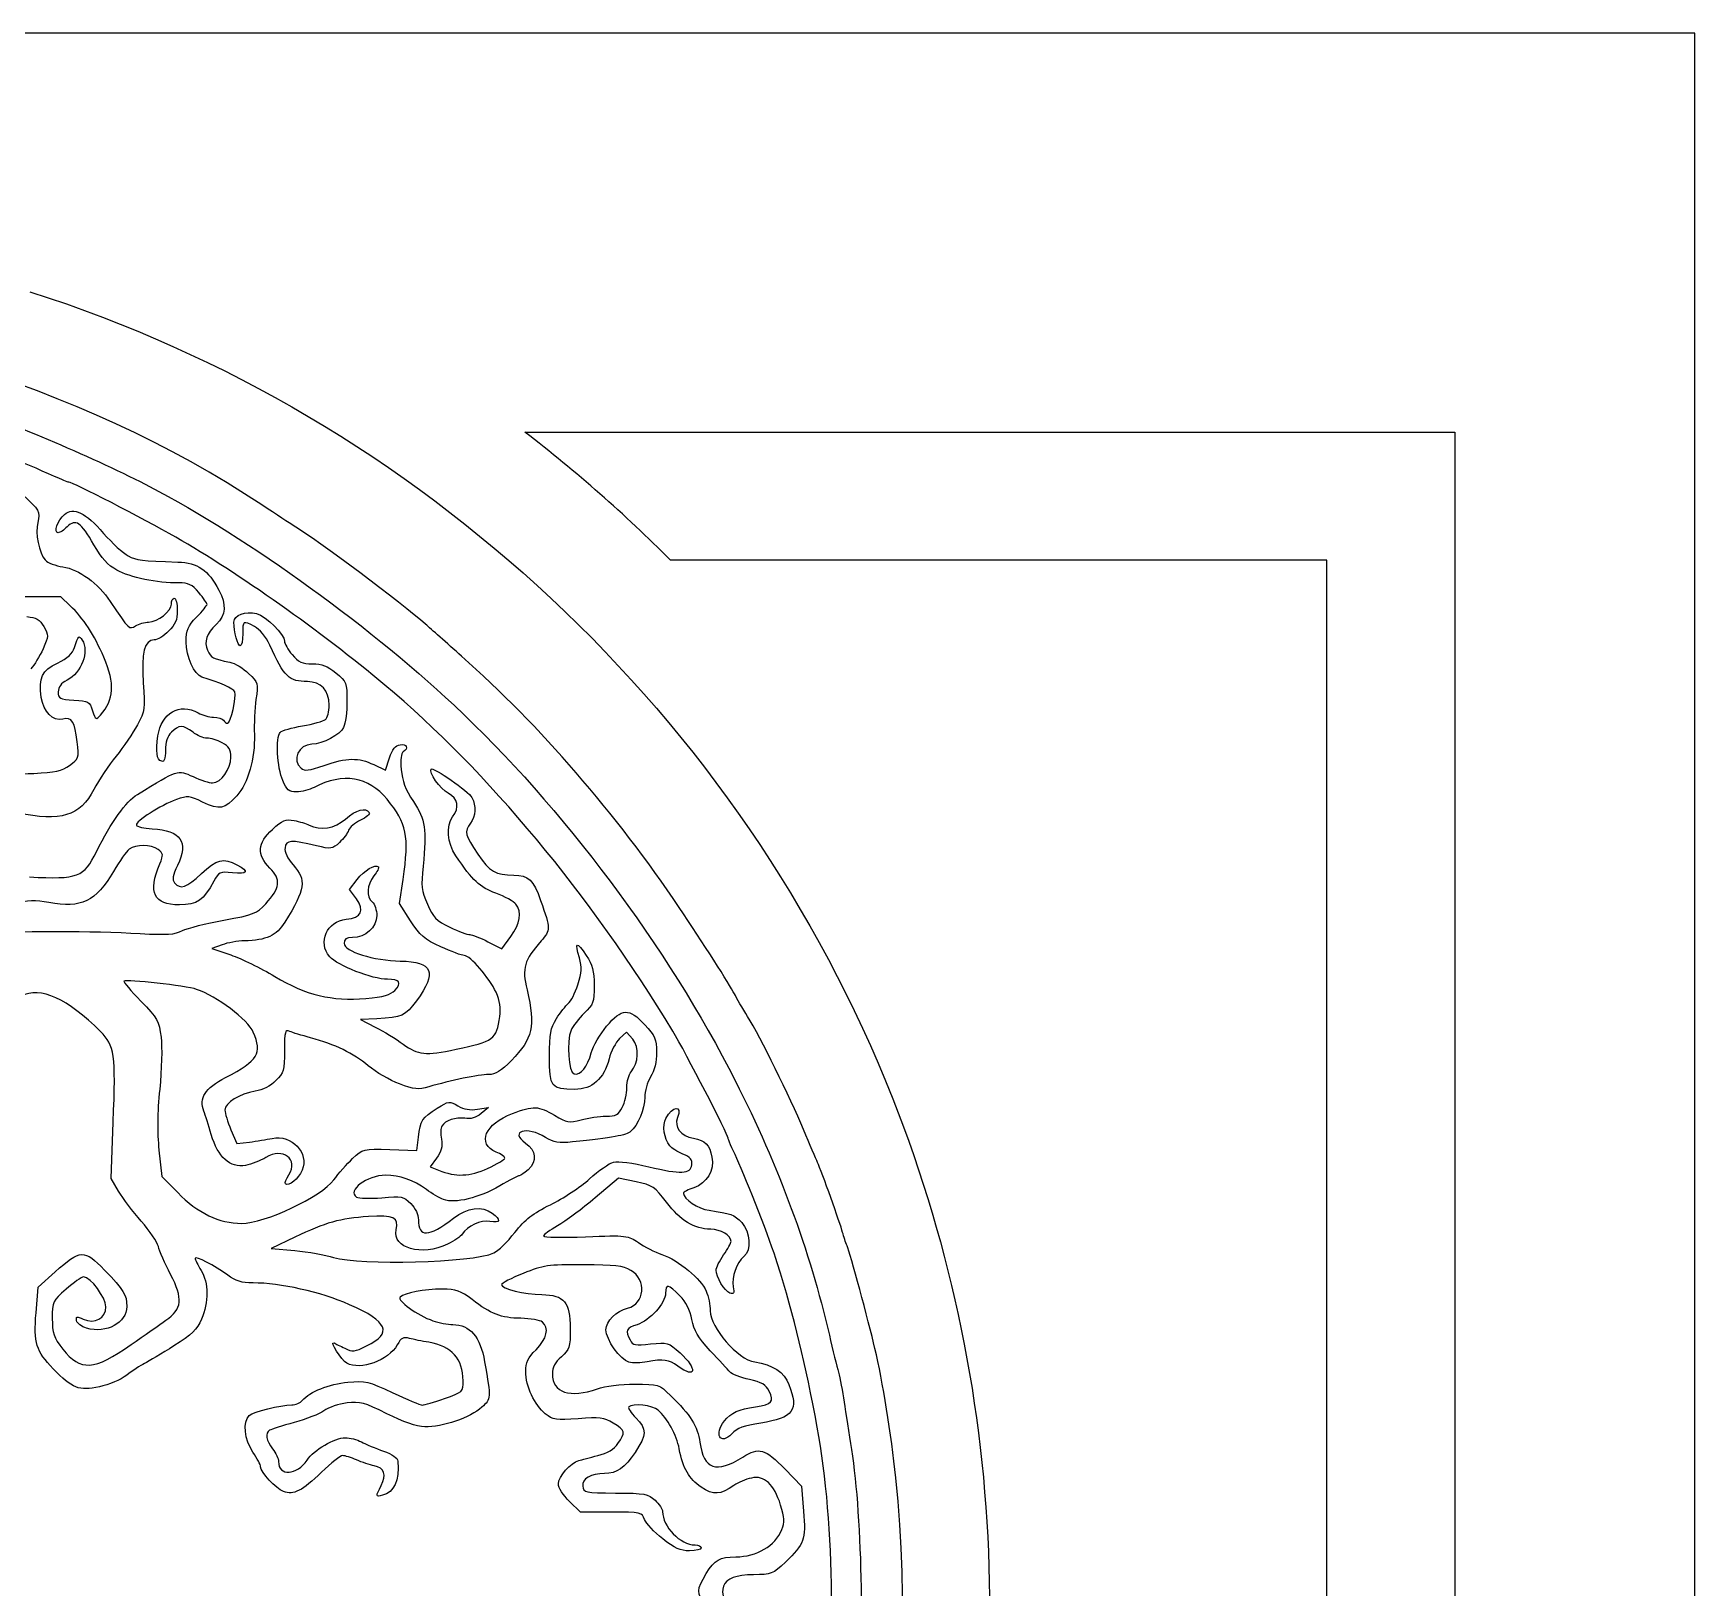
# Model space of a CAD drawing. Extents: x 0 to 813, y 0 to 123.
# Drawn here: x 748.3 to 813.3, y 62.4 to 123.2 of the extents above; entities that cross this region are included whole.
import ezdxf

# ---------------------------------------------------------------- set-up
doc = ezdxf.new("R2010")
doc.units = 0
doc.layers.add('Calque_1', color=7, linetype='CONTINUOUS')

msp = doc.modelspace()

# ---------------------------------------------------------------- linework, layer by layer
at = {"layer": 'Calque_1', "color": 7}
for p, q in [((813.270793, 123.166639), (650.270921, 123.166639)), ((813.270793, 0.16625), (813.270793, 123.166639)), ((767.563464, 107.579373), (803.893536, 107.579373)), ((767.563464, 107.579373), (767.563464, 107.579373)), ((803.893536, 107.579373), (803.893536, 15.753522)), ((798.893461, 20.753596), (798.893461, 102.579298)), ((749.426792, 101.146069), (747.602818, 101.146069)), ((749.795544, 100.797152), (749.426792, 101.146069)), ((762.11079, 94.367777), (762.270641, 94.848989)), ((761.656582, 94.58716), (762.11079, 94.367777)), ((760.708512, 89.702291), (761.007809, 90.094758)), ((760.975297, 89.341798), (760.708512, 89.702291)), ((762.663663, 89.15769), (762.799807, 90.098063)), ((763.095266, 88.483004), (762.663663, 89.15769)), ((766.115918, 87.668307), (766.659986, 87.3927)), ((766.659986, 87.3927), (767.007797, 87.865643)), ((755.726613, 87.547592), (755.322019, 87.40152)), ((755.322019, 87.40152), (756.064518, 87.150715)), ((761.772349, 84.659223), (761.132946, 84.628907)), ((761.132946, 84.628907), (761.714465, 84.332353)), ((771.536504, 84.139426), (771.260322, 83.880354)), ((771.77295, 83.861065), (771.536504, 84.139426)), ((765.710139, 81.120422), (766.134573, 81.186566)), ((766.134573, 81.186566), (765.847948, 80.949544)), ((751.39072, 78.417816), (751.475076, 80.614408)), ((756.073803, 80.323364), (756.307511, 79.778212)), ((763.343226, 79.510871), (763.403876, 80.034526)), ((753.262615, 79.52796), (753.371186, 78.498289)), ((756.307511, 79.778212), (756.800864, 79.840499)), ((762.287659, 79.545599), (763.343226, 79.510871)), ((764.111068, 79.211564), (763.85752, 78.868706)), ((763.85752, 78.868706), (764.181624, 78.740272)), ((751.685078, 77.917863), (751.39072, 78.417816)), ((753.371186, 78.498289), (753.99518, 77.862739)), ((771.223943, 78.4316), (770.307822, 77.657696)), ((771.91186, 78.28553), (771.223943, 78.4316)), ((758.574122, 76.122559), (757.643099, 75.676075)), ((757.643099, 75.676075), (758.574122, 75.597804)), ((748.538187, 74.167945), (749.206828, 74.768771)), ((748.459927, 73.171901), (748.538187, 74.167945)), ((777.733258, 67.052854), (778.373761, 66.396358)), ((778.373761, 66.396358), (778.449284, 65.416299)), ((769.733471, 65.378266), (769.300768, 65.798845)), ((770.931815, 65.378266), (769.733471, 65.378266))]:
    msp.add_line(p, q, dxfattribs=at)
for points in [[(748.221336, 113.062863), (763.481064, 108.210498), (776.035239, 96.469128), (781.933091, 81.53445)], [(757.283322, 104.738411), (750.158792, 109.453337), (740.887002, 112.23808), (732.315461, 112.317622)], [(749.179819, 105.849712), (746.717995, 106.974283), (743.094685, 108.10031), (739.788762, 108.768398)], [(745.371541, 108.622825), (746.928476, 108.176044), (750.271455, 106.784559), (752.525225, 105.645157)], [(773.253121, 102.579298), (771.466989, 104.367593), (769.566424, 106.03781), (767.563464, 107.579373)], [(749.735995, 105.624264), (749.701366, 105.624264), (749.451035, 105.725836), (749.179819, 105.849712)], [(753.921378, 103.471219), (752.638086, 104.207461), (749.883823, 105.624264), (749.735995, 105.624264)], [(752.525225, 105.645157), (756.349167, 103.711969), (761.276033, 100.202866), (764.794159, 96.907295)], [(747.912049, 105.149538), (748.589608, 104.554219), (748.640352, 104.462601), (748.527209, 104.0438)], [(749.572842, 104.366262), (749.919129, 104.66645), (750.394645, 104.435674), (751.100821, 103.623774)], [(758.50811, 103.937496), (758.403152, 104.00147), (757.852057, 104.362034), (757.283322, 104.738411)], [(748.527209, 104.0438), (748.417678, 103.638289), (748.573691, 102.853748), (748.817136, 102.584734)], [(749.318757, 103.646925), (749.13489, 103.646925), (749.307468, 104.136471), (749.572842, 104.366262)], [(749.67924, 103.883396), (749.549248, 103.753408), (749.387027, 103.646925), (749.318757, 103.646925)], [(750.718834, 103.178944), (750.214305, 104.064662), (750.003316, 104.207469), (749.67924, 103.883396)], [(763.682909, 100.071271), (762.769751, 100.884904), (759.463461, 103.355144), (758.50811, 103.937496)], [(751.100821, 103.623774), (751.434041, 103.240675), (751.864628, 102.845262), (752.057724, 102.745138)], [(762.09095, 97.695033), (759.597206, 99.783599), (756.361302, 102.071355), (753.921378, 103.471219)], [(748.817136, 102.584734), (748.91326, 102.478517), (749.224156, 102.356712), (749.508354, 102.314088)], [(751.62282, 102.182347), (751.264764, 102.382135), (751.017171, 102.655188), (750.718834, 103.178944)], [(752.057724, 102.745138), (752.396334, 102.569542), (752.558443, 102.549298), (753.999667, 102.504258)], [(798.893461, 102.579298), (798.893461, 102.579298), (773.253121, 102.579298), (773.253121, 102.579298)], [(749.508354, 102.314088), (750.142649, 102.218977), (750.884498, 101.678194), (751.362103, 100.962506)], [(754.035481, 101.687908), (753.205635, 101.67978), (752.126699, 101.901178), (751.62282, 102.182347)], [(753.999667, 102.504258), (754.777866, 102.479959), (755.183646, 102.202193), (755.606443, 101.405132)], [(754.820962, 101.307568), (754.553613, 101.627797), (754.420771, 101.691692), (754.035481, 101.687908)], [(755.142328, 100.848407), (755.142328, 100.88899), (754.997859, 101.095667), (754.820962, 101.307568)], [(755.606443, 101.405132), (755.905062, 100.842302), (755.873227, 100.42625), (755.505576, 100.073396)], [(751.107425, 98.783011), (750.739238, 99.648322), (750.305801, 100.314002), (749.795544, 100.797152)], [(751.362103, 100.962506), (752.103246, 99.851841), (752.09859, 99.856588), (752.350417, 100.013867)], [(752.857006, 100.157182), (753.217403, 100.157182), (753.746655, 100.577713), (753.746655, 100.863842)], [(753.746655, 100.863842), (753.746655, 100.987147), (753.799007, 101.087632), (753.862958, 101.087632)], [(753.862958, 101.087632), (753.926966, 101.087632), (753.979262, 100.874411), (753.979262, 100.613589)], [(754.735533, 100.355619), (754.959476, 100.586174), (755.142328, 100.807826), (755.142328, 100.848407)], [(748.103932, 100.369408), (748.466813, 100.339459), (748.599881, 100.261365), (748.762074, 99.982456)], [(748.762074, 99.982456), (748.957513, 99.646482), (748.95644, 99.612316), (748.731763, 99.109881)], [(752.350417, 100.013867), (752.476937, 100.092878), (752.704831, 100.157182), (752.857006, 100.157182)], [(753.979262, 100.613589), (753.979262, 100.244544), (753.903768, 100.064041), (753.639156, 99.799443)], [(754.328738, 99.377764), (754.328738, 99.858693), (754.384872, 99.994504), (754.735533, 100.355619)], [(755.505576, 100.073396), (755.117662, 99.701131), (755.010587, 99.388003), (755.159431, 99.061367)], [(756.18909, 100.153333), (756.18909, 100.4361), (756.638388, 100.604841), (757.07874, 100.487368)], [(756.436599, 99.226738), (756.335253, 99.226738), (756.18909, 99.773549), (756.18909, 100.153333)], [(757.000479, 99.98466), (756.543025, 100.221219), (756.538002, 100.218069), (756.538002, 99.691965)], [(757.590267, 99.257608), (757.434537, 99.595292), (757.204131, 99.879354), (757.000479, 99.98466)], [(757.07874, 100.487368), (757.461687, 100.385229), (758.166847, 99.684277), (758.166847, 99.405884)], [(765.089081, 98.823872), (764.514138, 99.333463), (763.881226, 99.894578), (763.682909, 100.071271)], [(750.261859, 99.456044), (750.545888, 99.006941), (750.23533, 98.178672), (749.673736, 97.888387)], [(749.961462, 99.16886), (750.110052, 99.632862), (750.135142, 99.65639), (750.261859, 99.456044)], [(753.076377, 99.459343), (752.692131, 99.459343), (752.564031, 98.953615), (752.650278, 97.77869)], [(753.639156, 99.799443), (753.452156, 99.61244), (753.199002, 99.459343), (753.076377, 99.459343)], [(754.939495, 98.0113), (754.647085, 98.101264), (754.329161, 98.812549), (754.328738, 99.377764)], [(756.538002, 99.691965), (756.538002, 99.436068), (756.492592, 99.226738), (756.436599, 99.226738)], [(758.166847, 99.405884), (758.166847, 99.317058), (758.302201, 99.083474), (758.467809, 98.886641)], [(748.731763, 99.109881), (748.603098, 98.822342), (748.390246, 98.47266), (748.258815, 98.332667)], [(749.299453, 98.55646), (749.699165, 98.747474), (749.880351, 98.915498), (749.961462, 99.16886)], [(750.976248, 96.518065), (751.515434, 97.135742), (751.550486, 97.741885), (751.107425, 98.783011)], [(755.159431, 99.061367), (755.295208, 98.763312), (755.37217, 98.721442), (756.027575, 98.590076)], [(759.068096, 97.832716), (758.344506, 97.835989), (758.166622, 98.007789), (757.590267, 99.257608)], [(758.467809, 98.886641), (758.715713, 98.59204), (758.854962, 98.528901), (759.255491, 98.528901)], [(773.587159, 89.010037), (771.131798, 92.66482), (768.140694, 96.119014), (765.089081, 98.823872)], [(748.66499, 97.214251), (748.559354, 98.001936), (748.682205, 98.26153), (749.299453, 98.55646)], [(756.027575, 98.590076), (756.226541, 98.550198), (756.559338, 98.351344), (756.767307, 98.148003)], [(756.767307, 98.148003), (757.134112, 97.789397), (757.142832, 97.759075), (757.053396, 97.135971)], [(759.255491, 98.528901), (759.627093, 98.528901), (759.844912, 98.444664), (760.176044, 98.171712)], [(760.176044, 98.171712), (760.594015, 97.827201), (760.609283, 97.787354), (760.609283, 97.072039)], [(749.673736, 97.888387), (749.433537, 97.764172), (749.326462, 97.622048), (749.326462, 97.427018)], [(749.326462, 97.427018), (749.326462, 97.169163), (749.378306, 97.142248), (749.937219, 97.110071)], [(752.650278, 97.77869), (752.723938, 96.775474), (752.710899, 96.683572), (752.420436, 96.139374)], [(756.228771, 97.431424), (756.183898, 97.548433), (755.619764, 97.802027), (754.939495, 98.0113)], [(755.943811, 96.202764), (756.058845, 96.202764), (756.300512, 97.244502), (756.228771, 97.431424)], [(759.91146, 96.914943), (759.91146, 97.481482), (759.590715, 97.830345), (759.068096, 97.832716)], [(773.337392, 84.177582), (770.136569, 89.480837), (766.087188, 94.348098), (762.09095, 97.695033)], [(749.509455, 96.368685), (749.116743, 96.270119), (748.741246, 96.645968), (748.66499, 97.214251)], [(749.937219, 97.110071), (750.513376, 97.076899), (750.554834, 97.053455), (750.67142, 96.6928)], [(753.221354, 95.706671), (753.357019, 96.611498), (754.071775, 97.022097), (754.793417, 96.609562)], [(757.053396, 97.135971), (757.002681, 96.782646), (756.973753, 96.16334), (756.988908, 95.760138)], [(759.765918, 96.347744), (759.8459, 96.411495), (759.91146, 96.666875), (759.91146, 96.914943)], [(760.609283, 97.072039), (760.609283, 96.66387), (760.550186, 96.199092), (760.477542, 96.039614)], [(764.794159, 96.907295), (769.017473, 92.951146), (773.15931, 87.421295), (775.778784, 82.240006)], [(750.066731, 95.483436), (749.979468, 96.261624), (749.857237, 96.455973), (749.509455, 96.368685)], [(750.67142, 96.6928), (750.787809, 96.332713), (750.805391, 96.322338), (750.976248, 96.518065)], [(752.420436, 96.139374), (752.251159, 95.822241), (751.877666, 95.274704), (751.590308, 94.922844)], [(754.592757, 95.853294), (754.220478, 96.146153), (754.039517, 96.146153), (753.746655, 95.853294)], [(754.793417, 96.609562), (754.953352, 96.518133), (755.225386, 96.441501), (755.397542, 96.439235)], [(755.397542, 96.439235), (755.569697, 96.436977), (755.742756, 96.383047), (755.782295, 96.31907)], [(755.782295, 96.31907), (755.821835, 96.255096), (755.894394, 96.202764), (755.943811, 96.202764)], [(758.000393, 95.849444), (758.068719, 95.918044), (758.460866, 96.032118), (758.872403, 96.103004)], [(758.872403, 96.103004), (759.283855, 96.17389), (759.685937, 96.283987), (759.765918, 96.347744)], [(749.7702, 94.558495), (750.131783, 94.815958), (750.13898, 94.838905), (750.066731, 95.483436)], [(753.368533, 94.719443), (753.171599, 94.785015), (753.127516, 95.081063), (753.221354, 95.706671)], [(753.746655, 95.853294), (753.589993, 95.696615), (753.514047, 95.465961), (753.514047, 95.146084)], [(755.137361, 95.62068), (755.000314, 95.62068), (754.75543, 95.725342), (754.592757, 95.853294)], [(755.729915, 95.443191), (755.541193, 95.540797), (755.274352, 95.62068), (755.137361, 95.62068)], [(756.072787, 94.877643), (756.072787, 95.190145), (756.006013, 95.30042), (755.729915, 95.443191)], [(756.988908, 95.760138), (757.023847, 94.832468), (756.749725, 93.875954), (756.302628, 93.366763)], [(758.097957, 93.963186), (757.880138, 94.468184), (757.818275, 95.666589), (758.000393, 95.849444)], [(760.477542, 96.039614), (760.349159, 95.757846), (759.658138, 95.392453), (759.240054, 95.384771)], [(751.590308, 94.922844), (751.302921, 94.570983), (750.911478, 93.983842), (750.72047, 93.617566)], [(753.514047, 95.146084), (753.514047, 94.81784), (753.469004, 94.685989), (753.368533, 94.719443)], [(755.360063, 93.876084), (755.687299, 93.876084), (756.072787, 94.417894), (756.072787, 94.877643)], [(759.240054, 95.384771), (758.720624, 95.375232), (758.439869, 94.762222), (758.812882, 94.452664)], [(759.714102, 94.555743), (760.596273, 94.865555), (761.064479, 94.873223), (761.656582, 94.58716)], [(762.270641, 94.848989), (762.383925, 95.190193), (762.503897, 95.340781), (762.682967, 95.367132)], [(762.682967, 95.367132), (762.948087, 95.406141), (763.028125, 95.226323), (762.80644, 95.089318)], [(762.80644, 95.089318), (762.72674, 95.04007), (762.696458, 94.774434), (762.727615, 94.398647)], [(747.349241, 94.313754), (747.349241, 94.240617), (747.732894, 94.215284), (748.374498, 94.245956)], [(748.374498, 94.245956), (749.203272, 94.28558), (749.47048, 94.345081), (749.7702, 94.558495)], [(752.425403, 93.422435), (754.004662, 94.403501), (753.98564, 94.397563), (754.595523, 94.119721)], [(758.812882, 94.452664), (758.962178, 94.32874), (759.11819, 94.346458), (759.714102, 94.555743)], [(762.174742, 93.235031), (761.446157, 94.1242), (760.457589, 94.284863), (759.323846, 93.698603)], [(762.727615, 94.398647), (762.76532, 93.944074), (762.88707, 93.623769), (763.204401, 93.145733)], [(764.566462, 93.468194), (764.246337, 93.633726), (763.781433, 94.294927), (763.901151, 94.414632)], [(763.901151, 94.414632), (763.988527, 94.502025), (765.364135, 93.538377), (765.491389, 93.300625)], [(750.72047, 93.617566), (750.177193, 92.575805), (749.412737, 92.33985), (747.756036, 92.702548)], [(754.595523, 94.119721), (754.889429, 93.98584), (755.233232, 93.876084), (755.360063, 93.876084)], [(758.639231, 93.527176), (758.342107, 93.527176), (758.256255, 93.596227), (758.097957, 93.963186)], [(759.323846, 93.698603), (759.141615, 93.604375), (758.833456, 93.527176), (758.639231, 93.527176)], [(750.822466, 91.186154), (751.402602, 92.355412), (751.959934, 93.13327), (752.425403, 93.422435)], [(753.941783, 93.222895), (753.332127, 93.007796), (752.330492, 92.367129), (752.378526, 92.22299)], [(754.969806, 93.124778), (754.453621, 93.373579), (754.386876, 93.379929), (753.941783, 93.222895)], [(756.302628, 93.366763), (755.845767, 92.846402), (755.629331, 92.806922), (754.969806, 93.124778)], [(760.548097, 92.461674), (760.962146, 92.825202), (761.346278, 92.931913), (761.477455, 92.719645)], [(762.799807, 90.098063), (763.047994, 91.814677), (762.954578, 92.283346), (762.174742, 93.235031)], [(763.204401, 93.145733), (763.678788, 92.431044), (763.730435, 92.082926), (763.579785, 90.614552)], [(764.735146, 92.54546), (765.017058, 92.918202), (764.953135, 93.26822), (764.566462, 93.468194)], [(765.491389, 93.300625), (765.661004, 92.983706), (765.639471, 92.56256), (765.440137, 92.299066)], [(752.378526, 92.22299), (752.398846, 92.162143), (752.677569, 92.098592), (752.998117, 92.081329)], [(757.698866, 92.057083), (758.094232, 92.41428), (758.217337, 92.464832), (758.542231, 92.403245)], [(758.542231, 92.403245), (758.751471, 92.363588), (759.014078, 92.284848), (759.125415, 92.22796)], [(759.125415, 92.22796), (759.580442, 91.995491), (760.117483, 92.083558), (760.548097, 92.461674)], [(761.140115, 92.417577), (760.917075, 92.311738), (760.705408, 92.134014), (760.669933, 92.022356)], [(761.477455, 92.719645), (761.51468, 92.659379), (761.363183, 92.523418), (761.140115, 92.417577)], [(764.859719, 91.030169), (764.524185, 91.524589), (764.469293, 92.193983), (764.735146, 92.54546)], [(765.440137, 92.299066), (765.18721, 91.964661), (765.217295, 91.835118), (765.721259, 91.093009)], [(752.998117, 92.081329), (754.121643, 92.020798), (754.436632, 91.567227), (753.991398, 90.650925)], [(757.599637, 90.54565), (757.0762, 91.085722), (757.104704, 91.520279), (757.698866, 92.057083)], [(759.414806, 91.417675), (758.416586, 91.656344), (758.230122, 91.644705), (758.187252, 91.342158)], [(760.314389, 91.545555), (760.037332, 91.28527), (759.9937, 91.279267), (759.414806, 91.417675)], [(760.669933, 92.022356), (760.634514, 91.9107), (760.474522, 91.695991), (760.314389, 91.545555)], [(748.197573, 90.198376), (750.108867, 90.102457), (750.325162, 90.183841), (750.822466, 91.186154)], [(752.099634, 91.279321), (751.993321, 91.19847), (751.717985, 90.810558), (751.487776, 90.417773)], [(753.23016, 91.268286), (752.952538, 91.471283), (752.359815, 91.477238), (752.099634, 91.279321)], [(753.295748, 90.715969), (753.441685, 91.06941), (753.436126, 91.117692), (753.23016, 91.268286)], [(754.921856, 90.328463), (755.522566, 90.890325), (755.773264, 90.952936), (756.311462, 90.674626)], [(758.187252, 91.342158), (758.163263, 91.173324), (758.27968, 90.928502), (758.506953, 90.669676)], [(766.425149, 89.564488), (765.78871, 89.800174), (765.530138, 90.042234), (764.859719, 91.030169)], [(765.721259, 91.093009), (766.193388, 90.397769), (766.405224, 90.274483), (767.130169, 90.271697)], [(751.487776, 90.417773), (750.795767, 89.237042), (750.228614, 88.962906), (748.964851, 89.197932)], [(754.060853, 89.106972), (753.052332, 89.106972), (752.827062, 89.580654), (753.295748, 90.715969)], [(753.991398, 90.650925), (753.795197, 90.246986), (753.768358, 90.093395), (753.872893, 89.967416)], [(753.872893, 89.967416), (754.096864, 89.697553), (754.335144, 89.779654), (754.921856, 90.328463)], [(756.134509, 90.357679), (755.64062, 90.413347), (755.603592, 90.396691), (755.407476, 90.030806)], [(756.311462, 90.674626), (756.805944, 90.418927), (756.734146, 90.29009), (756.134509, 90.357679)], [(757.433747, 89.149424), (758.001296, 89.768701), (758.039311, 90.092001), (757.599637, 90.54565)], [(758.506953, 90.669676), (759.032846, 90.070704), (758.98405, 89.73239), (758.182849, 88.436702)], [(761.007809, 90.094758), (761.282411, 90.454766), (761.717626, 90.712819), (761.84124, 90.589197)], [(761.65771, 90.240828), (761.380738, 89.888716), (761.353785, 89.42608), (761.598162, 89.223287)], [(761.84124, 90.589197), (761.869462, 90.561144), (761.786573, 90.404632), (761.65771, 90.240828)], [(763.579785, 90.614552), (763.50065, 89.843157), (763.52097, 89.665419), (763.74957, 89.133989)], [(767.130169, 90.271697), (767.703701, 90.269439), (767.89564, 90.088075), (768.176366, 89.281715)], [(755.407476, 90.030806), (755.007624, 89.284851), (754.748572, 89.106972), (754.060853, 89.106972)], [(748.964851, 89.197932), (748.440736, 89.295397), (748.139661, 89.286685), (747.579648, 89.156039)], [(755.796632, 88.512217), (756.963593, 88.721546), (757.084638, 88.768438), (757.433747, 89.149424)], [(760.580609, 88.548048), (761.170736, 88.598698), (761.313174, 88.884826), (760.975297, 89.341798)], [(761.598162, 89.223287), (761.694089, 89.143644), (761.772349, 88.905555), (761.772349, 88.69412)], [(763.74957, 89.133989), (763.97594, 88.607814), (764.089478, 88.491727), (764.628748, 88.23661)], [(767.21063, 89.137297), (767.130648, 89.242179), (766.776996, 89.434191), (766.425149, 89.564488)], [(767.007797, 87.865643), (767.37669, 88.367262), (767.449757, 88.823708), (767.21063, 89.137297)], [(768.176366, 89.281715), (768.570687, 88.148966), (768.5708, 88.12761), (768.196686, 87.698073)], [(775.744071, 85.637148), (775.570109, 85.977048), (774.489282, 87.667269), (773.587159, 89.010037)], [(754.177693, 88.10046), (754.375079, 88.202537), (755.103636, 88.387903), (755.796632, 88.512217)], [(758.182849, 88.436702), (757.852057, 87.901745), (757.460784, 87.720682), (756.59645, 87.703035)], [(759.934603, 87.082916), (759.450592, 87.636865), (759.82352, 88.483072), (760.580609, 88.548048)], [(761.772349, 88.69412), (761.772349, 88.23114), (761.33197, 87.827608), (760.826453, 87.827608)], [(764.275406, 87.469318), (763.632222, 87.760955), (763.465682, 87.90398), (763.095266, 88.483004)], [(747.290821, 87.99518), (747.692311, 88.099577), (750.642549, 88.09551), (752.532337, 87.988011)], [(752.532337, 87.988011), (753.585929, 87.928084), (753.88373, 87.948458), (754.177693, 88.10046)], [(756.59645, 87.703035), (756.340559, 87.697814), (755.94906, 87.627907), (755.726613, 87.547592)], [(760.826453, 87.827608), (760.573018, 87.827608), (760.492979, 87.772769), (760.492979, 87.599406)], [(764.628748, 88.23661), (764.96925, 88.07552), (765.320757, 87.943914), (765.409827, 87.943914)], [(765.409827, 87.943914), (765.498896, 87.943914), (765.816565, 87.819861), (766.115918, 87.668307)], [(768.196686, 87.698073), (767.523276, 86.925185), (767.443943, 86.649409), (767.644349, 85.785354)], [(769.688259, 87.038819), (769.5014, 87.662451), (769.586603, 87.69318), (769.956173, 87.134729)], [(756.064518, 87.150715), (756.472752, 87.012849), (757.246746, 86.636353), (757.784295, 86.313971)], [(762.190179, 86.199318), (761.606402, 86.199318), (760.238584, 86.734987), (759.934603, 87.082916)], [(760.492979, 87.599406), (760.492979, 87.294606), (761.670721, 86.926862), (762.691236, 86.912592)], [(765.18769, 87.129771), (765.097774, 87.129771), (764.687338, 87.282538), (764.275406, 87.469318)], [(766.432318, 85.691648), (766.17781, 86.25679), (765.422329, 87.129771), (765.18769, 87.129771)], [(769.63204, 85.989856), (769.794488, 86.478893), (769.803632, 86.653704), (769.688259, 87.038819)], [(769.956173, 87.134729), (770.205036, 86.758609), (770.263738, 86.532862), (770.263738, 85.955681)], [(762.691236, 86.912592), (763.967022, 86.894756), (764.139686, 86.470409), (763.324035, 85.359267)], [(750.981724, 84.155967), (749.683388, 85.454302), (748.646109, 85.918738), (747.86901, 85.54999)], [(751.896152, 86.123801), (751.869905, 86.101957), (752.165561, 85.753015), (752.55373, 85.348793)], [(754.735448, 85.805751), (754.296395, 85.951803), (751.999332, 86.209185), (751.896152, 86.123801)], [(756.948579, 84.138325), (756.752999, 84.606419), (755.497533, 85.552264), (754.735448, 85.805751)], [(757.784295, 86.313971), (759.006402, 85.581043), (760.012327, 85.338346), (761.346814, 85.454076)], [(761.346814, 85.454076), (762.042831, 85.514441), (762.310124, 85.588279), (762.476804, 85.767165)], [(762.476804, 85.767165), (762.756966, 86.067924), (762.670239, 86.199318), (762.190179, 86.199318)], [(767.644349, 85.785354), (767.974267, 84.362723), (767.867333, 83.879355), (767.034157, 83.029279)], [(769.252818, 85.250126), (769.353967, 85.334081), (769.524796, 85.66701), (769.63204, 85.989856)], [(770.263738, 85.955681), (770.263738, 85.299661), (770.232948, 85.212079), (769.88065, 84.876952)], [(752.55373, 85.348793), (753.205014, 84.670543), (753.266002, 84.561724), (753.344178, 83.936028)], [(763.324035, 85.359267), (762.885942, 84.762448), (762.75928, 84.705742), (761.772349, 84.659223)], [(766.579497, 84.745213), (766.628462, 85.072027), (766.584577, 85.353642), (766.432318, 85.691648)], [(768.794207, 84.66198), (768.945422, 84.901556), (769.151642, 85.166173), (769.252818, 85.250126)], [(770.75156, 84.364874), (771.348657, 85.078007), (771.627436, 85.089623), (772.244261, 84.425509)], [(776.263868, 84.745284), (776.065296, 85.065154), (775.831475, 85.466424), (775.744071, 85.637148)], [(764.876257, 83.465841), (766.336673, 83.770525), (766.445582, 83.852175), (766.579497, 84.745213)], [(768.519154, 83.181414), (768.519154, 84.079747), (768.557846, 84.287556), (768.794207, 84.66198)], [(769.88065, 84.876952), (769.66983, 84.676396), (769.438126, 84.37461), (769.36582, 84.206124)], [(772.244261, 84.425509), (772.651254, 83.987305), (772.703606, 83.865072), (772.704509, 83.349537)], [(778.451626, 80.325088), (777.922657, 81.595785), (776.7577, 83.949761), (776.263868, 84.745284)], [(751.475076, 80.614408), (751.57789, 83.29408), (751.535048, 83.602676), (750.981724, 84.155967)], [(753.344178, 83.936028), (753.391224, 83.559519), (753.367884, 82.657268), (753.291825, 81.907556)], [(755.867103, 82.360656), (757.158016, 83.045383), (757.304517, 83.286432), (756.948579, 84.138325)], [(758.370725, 84.162577), (758.187929, 84.237882), (758.166763, 84.161448), (758.166763, 83.41127)], [(759.181549, 83.915082), (758.847342, 84.005306), (758.482654, 84.116447), (758.370725, 84.162577)], [(761.441528, 82.82092), (760.860094, 83.309927), (760.151378, 83.653267), (759.181549, 83.915082)], [(761.714465, 84.332353), (762.034336, 84.169237), (762.526588, 83.868473), (762.808076, 83.663729)], [(769.36582, 84.206124), (769.181106, 83.775602), (769.267353, 82.545223), (769.485426, 82.500113)], [(770.15624, 83.323629), (770.228348, 83.591477), (770.496205, 84.059831), (770.75156, 84.364874)], [(771.260322, 83.880354), (771.108514, 83.737748), (770.924449, 83.383655), (770.851325, 83.09322)], [(771.707926, 82.583896), (772.005416, 82.915691), (772.037533, 83.549421), (771.77295, 83.861065)], [(775.498142, 79.994962), (775.498142, 80.136414), (773.844743, 83.337026), (773.337392, 84.177582)], [(758.166763, 83.41127), (758.166763, 82.64467), (758.138823, 82.547695), (757.829987, 82.238837)], [(762.808076, 83.663729), (763.391994, 83.239007), (763.663633, 83.212862), (764.876257, 83.465841)], [(769.509133, 81.895429), (768.583613, 81.895429), (768.519154, 81.979246), (768.519154, 83.181414)], [(769.485426, 82.500113), (769.739595, 82.447535), (770.009654, 82.779324), (770.15624, 83.323629)], [(772.704509, 83.349537), (772.704509, 82.971562), (772.624499, 82.634623), (772.473567, 82.387114)], [(762.658075, 82.113161), (762.286558, 82.252158), (761.739244, 82.570572), (761.441528, 82.82092)], [(766.139004, 82.476962), (765.777026, 82.476962), (764.641307, 82.244434), (763.803502, 81.998508)], [(767.034157, 83.029279), (766.623439, 82.610225), (766.407031, 82.476962), (766.139004, 82.476962)], [(770.851325, 83.09322), (770.655265, 82.314532), (770.185986, 81.895429), (769.509133, 81.895429)], [(771.543108, 81.967639), (771.543108, 82.205684), (771.617389, 82.482897), (771.707926, 82.583896)], [(753.291825, 81.907556), (753.197986, 80.984057), (753.188532, 80.232381), (753.262615, 79.52796)], [(755.020436, 81.041597), (754.820426, 81.566581), (755.052751, 81.928681), (755.867103, 82.360656)], [(757.024638, 81.827078), (756.409506, 81.728709), (755.840631, 81.375565), (755.840631, 81.092309)], [(757.829987, 82.238837), (757.620691, 82.029541), (757.316201, 81.873695), (757.024638, 81.827078)], [(763.803502, 81.998508), (763.393631, 81.878202), (763.247214, 81.892723), (762.658075, 82.113161)], [(771.365619, 81.191527), (771.463211, 81.380278), (771.543108, 81.729595), (771.543108, 81.967639)], [(772.473567, 82.387114), (772.345889, 82.177649), (772.240959, 81.818747), (772.240959, 81.590056)], [(775.778784, 82.240006), (777.484902, 78.865384), (778.687874, 75.613055), (779.455942, 72.299391)], [(763.403876, 80.034526), (763.480668, 80.691613), (763.543717, 80.788952), (764.128171, 81.157903)], [(764.128171, 81.157903), (764.591241, 81.450198), (764.611335, 81.45251), (764.943962, 81.256021)], [(764.943962, 81.256021), (765.178179, 81.117661), (765.418491, 81.075111), (765.710139, 81.120422)], [(767.0722, 80.95726), (767.902413, 81.26788), (768.079141, 81.260528), (768.71702, 80.886705)], [(770.727853, 80.848673), (771.120255, 80.848673), (771.214404, 80.899151), (771.365619, 81.191527)], [(772.240959, 81.590056), (772.240959, 81.135328), (771.973074, 80.479063), (771.692488, 80.246193)], [(773.069987, 80.763794), (773.332651, 81.262681), (773.712099, 81.292981), (773.524732, 80.800173)], [(781.933091, 81.53445), (786.567773, 69.798383), (786.953824, 56.746556), (783.020098, 44.785479)], [(755.307626, 80.128786), (755.2023, 80.492646), (755.073099, 80.903407), (755.020436, 81.041597)], [(755.840631, 81.092309), (755.840631, 80.968724), (755.945392, 80.62296), (756.073803, 80.323364)], [(765.208546, 80.767091), (764.855514, 80.820851), (764.457863, 80.685551), (764.312829, 80.462821)], [(765.847948, 80.949544), (765.650562, 80.786428), (765.452047, 80.730009), (765.208546, 80.767091)], [(766.4372, 79.448035), (765.670036, 79.765808), (766.003142, 80.557275), (767.0722, 80.95726)], [(768.71702, 80.886705), (769.207719, 80.599137), (769.285556, 80.585825), (769.757178, 80.71197)], [(769.757178, 80.71197), (770.037566, 80.786959), (770.474502, 80.848673), (770.727853, 80.848673)], [(773.217138, 79.696641), (772.997682, 79.973854), (772.926223, 80.490806), (773.069987, 80.763794)], [(773.524732, 80.800173), (773.381927, 80.424611), (773.644563, 80.080639), (774.145959, 79.98658)], [(756.645416, 78.929892), (756.04431, 78.818507), (755.561598, 79.251241), (755.307626, 80.128786)], [(756.800864, 79.840499), (757.072277, 79.874755), (757.469081, 79.939121), (757.682244, 79.983264)], [(757.682244, 79.983264), (758.452428, 80.142801), (759.138708, 79.416302), (758.857981, 78.738618)], [(764.300129, 79.94964), (764.347937, 79.655146), (764.300326, 79.46687), (764.111068, 79.211564)], [(764.312829, 80.462821), (764.27058, 80.397921), (764.264879, 80.167109), (764.300129, 79.94964)], [(768.366443, 80.020745), (767.640568, 80.469349), (766.92996, 80.270334), (767.58703, 79.802466)], [(769.427006, 79.84546), (768.875911, 79.786588), (768.6978, 79.815945), (768.366443, 80.020745)], [(771.692488, 80.246193), (771.524961, 80.107145), (770.989219, 80.012341), (769.427006, 79.84546)], [(774.145959, 79.98658), (774.611598, 79.899223), (774.772803, 79.735907), (774.869154, 79.254015)], [(775.838248, 79.199558), (775.651276, 79.603864), (775.498142, 79.961626), (775.498142, 79.994962)], [(778.992364, 79.045718), (778.934734, 79.173667), (778.691317, 79.749315), (778.451626, 80.325088)], [(757.438065, 79.238022), (757.231111, 79.110824), (756.874411, 78.972321), (756.645416, 78.929892)], [(758.340386, 78.562229), (758.734904, 79.164345), (758.09632, 79.642599), (757.438065, 79.238022)], [(760.829699, 79.196679), (761.232373, 79.579852), (761.233841, 79.58027), (762.287659, 79.545599)], [(766.105363, 78.811931), (766.473212, 78.981829), (766.77454, 79.162793), (766.77454, 79.214318)], [(766.77454, 79.214318), (766.77454, 79.265841), (766.622648, 79.371225), (766.4372, 79.448035)], [(767.58703, 79.802466), (768.008529, 79.502323), (768.045895, 79.097693), (767.682957, 78.759565)], [(773.731996, 79.371973), (773.51999, 79.460602), (773.288286, 79.606762), (773.217138, 79.696641)], [(774.080907, 78.953601), (774.108847, 79.15066), (774.027567, 79.248427), (773.731996, 79.371973)], [(774.869154, 79.254015), (774.971064, 78.744435), (774.662793, 78.222431), (774.162469, 78.057325)], [(758.205907, 78.211659), (758.174185, 78.243273), (758.234637, 78.40103), (758.340386, 78.562229)], [(758.857981, 78.738618), (758.722515, 78.411528), (758.326359, 78.091203), (758.205907, 78.211659)], [(760.094905, 78.363243), (760.277277, 78.610464), (760.607928, 78.985662), (760.829699, 79.196679)], [(764.181624, 78.740272), (764.867706, 78.468879), (765.406355, 78.489077), (766.105363, 78.811931)], [(767.682957, 78.759565), (767.542947, 78.629122), (767.389644, 78.521993), (767.342287, 78.521993)], [(770.084584, 78.401834), (770.43722, 78.721169), (770.861118, 79.016238), (771.026613, 79.057781)], [(771.026613, 79.057781), (771.199108, 79.101074), (771.785594, 79.022966), (772.40081, 78.874779)], [(772.40081, 78.874779), (773.660198, 78.571419), (774.028978, 78.588597), (774.080907, 78.953601)], [(777.422982, 75.121114), (777.162717, 75.960564), (776.251111, 78.306869), (775.838248, 79.199558)], [(779.973538, 76.312241), (779.887911, 76.641329), (779.152271, 78.690652), (778.992364, 79.045718)], [(752.571425, 76.742672), (752.245882, 77.113794), (751.84696, 77.642634), (751.685078, 77.917863)], [(756.487202, 76.66109), (757.398667, 76.66109), (759.608297, 77.703472), (760.094905, 78.363243)], [(762.123942, 78.54349), (761.379524, 78.533217), (760.590177, 77.941445), (760.983482, 77.688554)], [(763.713107, 77.980146), (763.191221, 78.36381), (762.6642, 78.550949), (762.123942, 78.54349)], [(764.384485, 77.593744), (764.218651, 77.656793), (763.916674, 77.830515), (763.713107, 77.980146)], [(766.578876, 78.125668), (765.777195, 77.656226), (764.826248, 77.425777), (764.384485, 77.593744)], [(767.342287, 78.521993), (767.294986, 78.521993), (766.951324, 78.343761), (766.578876, 78.125668)], [(768.562672, 77.391459), (769.046966, 77.627735), (769.731975, 78.082502), (770.084584, 78.401834)], [(773.09423, 77.487369), (772.636522, 78.090495), (772.548102, 78.150504), (771.91186, 78.28553)], [(774.162469, 78.057325), (773.937453, 77.983064), (773.753473, 77.883601), (773.753473, 77.835739)], [(753.99518, 77.862739), (754.776032, 77.067496), (755.618832, 76.66109), (756.487202, 76.66109)], [(760.983482, 77.688554), (761.065608, 77.635736), (761.507907, 77.625362), (761.966292, 77.665412)], [(761.966292, 77.665412), (762.754482, 77.73426), (762.815809, 77.722096), (763.100148, 77.43776)], [(763.100148, 77.43776), (763.282605, 77.255312), (763.40111, 77.006914), (763.40111, 76.806068)], [(764.776943, 76.863393), (765.33738, 77.28553), (765.86395, 77.35525), (766.282853, 77.061832)], [(767.166462, 76.305013), (767.575967, 76.826272), (767.863862, 77.05056), (768.562672, 77.391459)], [(770.307822, 77.657696), (769.803942, 77.232088), (769.142667, 76.742229), (768.838855, 76.569043)], [(774.821176, 76.433997), (774.172855, 76.442464), (773.641148, 76.766633), (773.09423, 77.487369)], [(773.753473, 77.835739), (773.753473, 77.619085), (774.343797, 77.228027), (774.754487, 77.172627)], [(753.238965, 75.753791), (753.197224, 75.926455), (752.896996, 76.37155), (752.571425, 76.742672)], [(761.446495, 76.930641), (760.340495, 76.855815), (759.765439, 76.694167), (758.574122, 76.122559)], [(762.532402, 76.410293), (762.646504, 76.894175), (762.431931, 76.99731), (761.446495, 76.930641)], [(763.40111, 76.806068), (763.40111, 76.098935), (763.782816, 76.114595), (764.776943, 76.863393)], [(766.194122, 76.736613), (765.839425, 76.807549), (765.304134, 76.559815), (765.110982, 76.235558)], [(766.282853, 77.061832), (766.646129, 76.807394), (766.604586, 76.65452), (766.194122, 76.736613)], [(774.754487, 77.172627), (775.595227, 77.059221), (775.749997, 77.001408), (776.031655, 76.697477)], [(776.031655, 76.697477), (776.369334, 76.333128), (776.416945, 75.613241), (776.11985, 75.366845)], [(764.536603, 75.846953), (763.537875, 75.364426), (762.363633, 75.69431), (762.532402, 76.410293)], [(765.110982, 76.235558), (765.059815, 76.149608), (764.801271, 75.974842), (764.536603, 75.846953)], [(766.341301, 75.507405), (766.51134, 75.584873), (766.882603, 75.943735), (767.166462, 76.305013)], [(768.286518, 76.164453), (768.286433, 76.115202), (769.027746, 76.10362), (769.933567, 76.138545)], [(768.838855, 76.569043), (768.535014, 76.395861), (768.286574, 76.213709), (768.286518, 76.164453)], [(769.933567, 76.138545), (771.547454, 76.200766), (771.58849, 76.196352), (771.997853, 75.9131)], [(775.61439, 75.959951), (775.61439, 76.193877), (775.221508, 76.428768), (774.821176, 76.433997)], [(775.323898, 75.428581), (775.483834, 75.664264), (775.61439, 75.903391), (775.61439, 75.959951)], [(780.147161, 75.788586), (780.0932, 75.916532), (780.015137, 76.152303), (779.973538, 76.312241)], [(749.206828, 74.768771), (750.193957, 75.65518), (750.337495, 75.660344), (751.132769, 74.839876)], [(753.716852, 74.666245), (753.495844, 75.091768), (753.280734, 75.581127), (753.238965, 75.753791)], [(755.949766, 74.634825), (755.438746, 75.017256), (754.677, 75.413648), (754.677565, 75.296834)], [(758.574122, 75.597804), (759.085932, 75.55485), (759.766229, 75.436669), (760.0861, 75.335425)], [(760.0861, 75.335425), (761.123774, 75.007003), (765.507814, 75.127639), (766.341301, 75.507405)], [(771.997853, 75.9131), (772.22761, 75.754121), (772.64067, 75.544709), (772.91564, 75.447873)], [(772.91564, 75.447873), (773.568307, 75.218046), (774.445961, 74.492396), (774.643686, 74.019123)], [(775.032842, 74.836024), (775.032842, 74.926236), (775.163963, 75.192903), (775.323898, 75.428581)], [(776.11985, 75.366845), (775.834071, 75.129837), (775.627231, 74.553062), (775.697052, 74.187793)], [(781.239671, 71.775739), (780.986969, 72.855154), (780.263267, 75.513211), (780.147161, 75.788586)], [(751.132769, 74.839876), (751.906594, 74.04154), (752.001477, 73.885802), (752.001477, 73.416638)], [(753.533859, 72.874794), (754.172189, 73.321789), (754.212011, 73.712949), (753.716852, 74.666245)], [(754.677565, 75.296834), (754.677565, 75.247555), (754.782495, 75.035558), (754.910172, 74.826095)], [(754.910172, 74.826095), (755.204361, 74.343569), (755.210231, 73.581972), (754.92513, 72.919442)], [(767.494433, 74.708132), (767.027186, 74.520398), (766.643956, 74.320681), (766.642799, 74.263855)], [(769.839841, 75.044375), (768.449529, 75.049088), (768.284091, 75.025381), (767.494433, 74.708132)], [(771.701294, 74.826646), (771.40036, 75.001691), (771.071458, 75.040192), (769.839841, 75.044375)], [(771.57562, 73.351041), (772.246321, 73.517527), (772.326811, 74.462805), (771.701294, 74.826646)], [(775.565876, 73.940299), (775.358837, 74.019756), (775.032842, 74.567365), (775.032842, 74.836024)], [(778.983474, 68.693392), (778.517525, 71.219047), (778.101134, 72.933821), (777.422982, 75.121114)], [(749.633463, 74.092428), (749.108925, 73.630709), (749.093826, 73.598118), (749.093826, 72.948107)], [(750.319179, 74.567577), (750.23883, 74.567577), (749.930389, 74.353763), (749.633463, 74.092428)], [(751.187322, 73.397899), (751.187322, 73.76387), (750.590733, 74.567577), (750.319179, 74.567577)], [(756.938673, 74.335514), (756.487061, 74.33495), (756.257445, 74.404588), (755.949766, 74.634825)], [(760.709528, 73.486093), (759.575955, 73.981904), (757.999207, 74.336908), (756.938673, 74.335514)], [(764.331568, 74.091877), (763.634564, 74.097268), (762.853119, 73.949592), (762.68452, 73.780993)], [(765.494634, 73.685633), (765.04751, 74.028214), (764.878064, 74.087653), (764.331568, 74.091877)], [(766.642799, 74.263855), (766.639695, 74.113261), (767.555816, 73.889947), (768.220929, 73.879104)], [(773.612926, 73.836119), (773.169555, 74.293531), (773.05565, 74.312815), (773.05565, 73.931479)], [(774.643686, 74.019123), (774.729792, 73.813056), (774.800235, 73.466411), (774.800235, 73.249074)], [(775.697052, 74.187793), (775.74757, 73.923628), (775.724146, 73.879556), (775.565876, 73.940299)], [(750.305942, 72.921649), (750.759361, 72.715059), (751.187322, 72.946456), (751.187322, 73.397899)], [(752.001477, 73.416638), (752.001477, 72.769621), (751.217379, 72.345182), (750.43108, 72.566664)], [(761.373738, 71.871582), (762.401789, 72.371053), (762.214055, 72.828033), (760.709528, 73.486093)], [(762.68452, 73.780993), (762.554838, 73.651331), (763.36778, 73.065636), (763.967756, 72.856605)], [(767.401836, 72.952515), (766.622197, 72.967671), (766.239786, 73.114737), (765.494634, 73.685633)], [(768.220929, 73.879104), (769.096834, 73.864824), (769.33328, 73.583615), (769.33328, 72.558945)], [(773.05565, 73.931479), (773.05565, 73.54685), (772.440829, 72.868306), (771.9444, 72.704473)], [(774.08641, 72.902912), (774.017379, 73.272476), (773.861733, 73.579401), (773.612926, 73.836119)], [(749.12964, 70.981371), (748.461423, 71.67165), (748.366709, 71.980373), (748.459927, 73.171901)], [(749.093826, 72.948107), (749.093826, 72.358497), (749.142707, 72.216212), (749.50779, 71.747559)], [(750.044125, 72.861566), (750.011161, 73.032525), (750.044238, 73.040286), (750.305942, 72.921649)], [(750.43108, 72.566664), (750.23914, 72.620724), (750.064953, 72.753374), (750.044125, 72.861566)], [(752.176229, 71.923948), (752.687842, 72.282113), (753.298909, 72.710267), (753.533859, 72.874794)], [(754.92513, 72.919442), (754.7486, 72.508941), (754.548984, 72.315602), (753.849158, 71.877647)], [(763.967756, 72.856605), (764.199771, 72.775754), (764.548005, 72.70874), (764.741666, 72.707775)], [(768.245172, 72.80865), (768.158558, 72.880543), (767.778998, 72.94518), (767.401836, 72.952515)], [(767.99549, 71.725512), (768.420799, 72.150767), (768.519916, 72.580651), (768.245172, 72.80865)], [(770.728954, 72.508786), (770.728954, 72.838495), (771.13383, 73.241381), (771.57562, 73.351041)], [(774.805202, 71.685829), (774.326017, 72.204491), (774.166448, 72.474408), (774.08641, 72.902912)], [(774.800235, 73.249074), (774.800235, 72.588505), (775.874937, 71.351841), (776.53878, 71.248164)], [(760.602594, 71.197446), (760.389065, 71.311732), (759.903953, 72.083502), (760.105404, 71.988441)], [(763.051634, 72.169789), (762.812451, 72.233867), (762.728038, 72.18898), (762.574848, 71.916232)], [(763.807905, 72.014347), (763.551986, 72.057038), (763.211541, 72.126942), (763.051634, 72.169789)], [(764.741666, 72.707775), (765.420212, 72.704417), (765.818569, 72.239439), (765.987959, 71.252567)], [(769.33328, 72.558945), (769.33328, 71.810709), (769.309009, 71.733606), (768.984369, 71.448799)], [(771.624699, 71.236028), (771.292777, 71.319335), (770.728954, 72.120265), (770.728954, 72.508786)], [(771.9444, 72.704473), (771.513616, 72.562287), (771.473061, 72.473748), (771.669346, 72.106958)], [(771.669346, 72.106958), (771.781868, 71.896736), (771.867212, 71.879684), (772.471902, 71.949862)], [(779.455942, 72.299391), (779.589433, 71.723618), (779.749227, 71.069198), (779.810921, 70.845283)], [(749.50779, 71.747559), (750.187776, 70.874824), (750.728288, 70.910299), (752.176229, 71.923948)], [(753.849158, 71.877647), (753.376577, 71.581903), (752.859263, 71.272777), (752.699328, 71.19028)], [(760.105404, 71.988441), (760.158715, 71.963295), (760.347917, 71.869465), (760.526507, 71.78008)], [(760.526507, 71.78008), (760.818184, 71.634075), (760.904431, 71.643557), (761.373738, 71.871582)], [(762.574848, 71.916232), (762.231101, 71.304033), (761.14384, 70.907776), (760.602594, 71.197446)], [(765.145695, 70.512286), (765.145695, 71.368944), (764.70382, 71.864882), (763.807905, 72.014347)], [(767.590896, 70.878292), (767.587792, 71.228002), (767.671979, 71.401986), (767.99549, 71.725512)], [(768.984369, 71.448799), (768.736493, 71.231318), (768.635457, 71.037019), (768.635457, 70.779071)], [(772.471902, 71.949862), (773.13408, 72.026719), (773.159141, 72.019062), (773.625598, 71.597634)], [(773.625598, 71.597634), (774.317183, 70.972848), (774.246684, 70.559375), (773.537968, 71.083349)], [(775.565339, 70.860108), (775.485978, 70.947916), (775.14384, 71.319318), (774.805202, 71.685829)], [(782.056027, 66.716135), (781.873316, 68.424624), (781.538573, 70.499276), (781.239671, 71.775739)], [(750.932673, 70.273608), (750.140052, 70.106081), (749.87657, 70.209778), (749.12964, 70.981371)], [(752.699328, 71.19028), (752.539393, 71.107778), (752.225364, 70.899016), (752.001477, 70.726708)], [(765.987959, 71.252567), (766.239983, 69.784204), (766.242693, 69.821985), (765.873856, 69.478205)], [(768.358738, 69.223544), (767.940146, 69.556197), (767.594227, 70.301831), (767.590896, 70.878292)], [(768.635457, 70.779071), (768.635457, 70.044768), (769.312029, 69.822236), (770.396016, 70.199742)], [(772.334657, 71.248164), (772.098211, 71.202805), (771.778848, 71.197339), (771.624699, 71.236028)], [(773.537968, 71.083349), (773.184964, 71.34434), (772.981341, 71.372218), (772.334657, 71.248164)], [(776.330952, 70.561351), (775.989181, 70.637816), (775.644672, 70.772303), (775.565339, 70.860108)], [(776.53878, 71.248164), (777.251702, 71.136819), (777.679833, 70.853191), (777.876006, 70.362912)], [(779.810921, 70.845283), (779.872558, 70.621374), (779.972268, 70.098058), (780.032522, 69.68222)], [(752.001477, 70.726708), (751.777534, 70.554403), (751.296514, 70.350517), (750.932673, 70.273608)], [(758.871218, 69.748853), (759.149912, 70.084621), (759.913238, 70.389077), (760.648343, 70.457716)], [(760.648343, 70.457716), (761.327031, 70.521095), (761.443842, 70.493169), (762.395129, 70.045406)], [(764.418662, 69.818858), (765.136607, 70.071015), (765.145695, 70.079431), (765.145695, 70.512286)], [(770.396016, 70.199742), (770.686761, 70.301001), (771.307566, 70.377367), (771.849037, 70.378338)], [(771.849037, 70.378338), (772.787624, 70.380032), (772.798038, 70.376645), (773.250778, 69.937366)], [(777.104325, 70.109905), (776.985143, 70.354993), (776.818293, 70.452297), (776.330952, 70.561351)], [(777.876006, 70.362912), (778.274588, 69.366761), (778.047597, 69.057761), (776.774154, 68.860299)], [(756.788164, 69.152989), (756.955719, 69.30481), (758.007307, 69.565849), (758.451751, 69.565849)], [(758.451751, 69.565849), (758.598958, 69.565849), (758.787708, 69.648218), (758.871218, 69.748853)], [(760.609763, 69.645774), (760.293138, 69.608272), (759.888403, 69.472224), (759.710716, 69.343709)], [(762.164723, 69.224094), (761.289664, 69.661629), (761.124254, 69.706709), (760.609763, 69.645774)], [(762.395129, 70.045406), (762.95582, 69.781483), (763.477056, 69.565394), (763.553228, 69.564745)], [(763.553228, 69.564745), (763.629428, 69.564181), (764.01881, 69.678427), (764.418662, 69.818858)], [(765.873856, 69.478205), (765.441492, 69.075202), (764.317881, 68.689021), (763.652457, 68.714774)], [(771.623034, 69.490885), (771.581829, 69.449669), (771.704285, 69.256324), (771.894785, 69.061486)], [(772.773964, 69.359694), (772.538647, 69.554898), (771.774164, 69.642032), (771.623034, 69.490885)], [(773.250778, 69.937366), (774.032534, 69.178691), (774.316167, 68.727217), (774.397842, 68.110087)], [(775.35531, 68.941328), (775.622574, 69.271305), (775.91061, 69.40332), (776.571292, 69.499157)], [(776.571292, 69.499157), (777.221391, 69.59345), (777.307554, 69.692101), (777.104325, 70.109905)], [(780.032522, 69.68222), (780.092776, 69.266383), (780.221808, 68.42853), (780.319147, 67.820767)], [(756.933706, 67.721484), (756.599893, 68.203181), (756.527277, 68.91663), (756.788164, 69.152989)], [(758.546013, 68.880689), (758.083056, 68.754398), (757.651199, 68.618152), (757.586344, 68.578071)], [(759.710716, 69.343709), (759.533, 69.215199), (759.008914, 69.006978), (758.546013, 68.880689)], [(763.652457, 68.714774), (763.317149, 68.727756), (762.810193, 68.901351), (762.164723, 69.224094)], [(769.645813, 69.028966), (768.77036, 68.96322), (768.666078, 68.979295), (768.358738, 69.223544)], [(771.012841, 68.856435), (770.649198, 69.07098), (770.482574, 69.091808), (769.645813, 69.028966)], [(771.197499, 68.058827), (771.508959, 68.496252), (771.491066, 68.574258), (771.012841, 68.856435)], [(771.894785, 69.061486), (772.334064, 68.61218), (772.329266, 68.417918), (771.86281, 67.709907)], [(773.590884, 67.853223), (773.493038, 68.375797), (773.111361, 69.079797), (772.773964, 69.359694)], [(775.643035, 68.440823), (775.203954, 67.964009), (774.938157, 68.426374), (775.35531, 68.941328)], [(776.774154, 68.860299), (776.108307, 68.757056), (775.843695, 68.658724), (775.643035, 68.440823)], [(757.586344, 68.578071), (757.401602, 68.463889), (757.447152, 68.175388), (757.700983, 67.852672)], [(759.049272, 67.413354), (759.30409, 67.80231), (760.132186, 68.286479), (760.543046, 68.286479)], [(760.543046, 68.286479), (760.719491, 68.286479), (761.003294, 68.21272), (761.173107, 68.122767)], [(779.103644, 55.607544), (779.739237, 59.38753), (779.689114, 64.868248), (778.983474, 68.693392)], [(757.235768, 67.154833), (757.235768, 67.226452), (757.100047, 67.481465), (756.933706, 67.721484)], [(757.700983, 67.852672), (757.828943, 67.690008), (757.933591, 67.465858), (757.933591, 67.354372)], [(760.441079, 67.588089), (760.352941, 67.588089), (759.982468, 67.296649), (759.617554, 66.940411)], [(760.983482, 67.42107), (760.773367, 67.513125), (760.529188, 67.588089), (760.441079, 67.588089)], [(761.173107, 68.122767), (761.34292, 68.032809), (761.730185, 67.871186), (762.034082, 67.763927)], [(762.034082, 67.763927), (762.380623, 67.641607), (762.59133, 67.496962), (762.599091, 67.375319)], [(769.664552, 67.397369), (769.770019, 67.424773), (770.106766, 67.51227), (770.412554, 67.591947)], [(770.412554, 67.591947), (770.783592, 67.6886), (771.044676, 67.844186), (771.197499, 68.058827)], [(771.86281, 67.709907), (771.470097, 67.113735), (771.146106, 66.890249), (770.672735, 66.890249)], [(774.444691, 66.357775), (773.974424, 66.668993), (773.733915, 67.089495), (773.590884, 67.853223)], [(774.397842, 68.110087), (774.538135, 67.050458), (775.043313, 66.876017), (776.079605, 67.530208)], [(776.079605, 67.530208), (776.715818, 67.931824), (776.937109, 67.868254), (777.733258, 67.052854)], [(780.319147, 67.820767), (780.748294, 65.141699), (780.836573, 59.75708), (780.496636, 57.003167)], [(758.127082, 66.185247), (757.830946, 66.297842), (757.235768, 66.945266), (757.235768, 67.154833)], [(757.933591, 67.354372), (757.933591, 66.773051), (758.654697, 66.81114), (759.049272, 67.413354)], [(759.617554, 66.940411), (758.866984, 66.20761), (758.524423, 66.034173), (758.127082, 66.185247)], [(761.672499, 67.18956), (761.503617, 67.2249), (761.193568, 67.329017), (760.983482, 67.42107)], [(761.945888, 66.423372), (762.163058, 66.843367), (762.069529, 67.106471), (761.672499, 67.18956)], [(762.599091, 67.375319), (762.648564, 66.596445), (762.451743, 66.158997), (761.997704, 66.040275)], [(768.8675, 66.480697), (768.8675, 66.761327), (769.349367, 67.315485), (769.664552, 67.397369)], [(770.672735, 66.890249), (770.143794, 66.890249), (769.779276, 66.678992), (769.819464, 66.39581)], [(761.997704, 66.040275), (761.727109, 65.969511), (761.723525, 65.993395), (761.945888, 66.423372)], [(769.300768, 65.798845), (769.054106, 66.038443), (768.8675, 66.331554), (768.8675, 66.480697)], [(769.819464, 66.39581), (769.855278, 66.143777), (769.901704, 66.134072), (771.106002, 66.126265)], [(775.730693, 66.426126), (775.186597, 66.046456), (774.93525, 66.033143), (774.444691, 66.357775)], [(776.408676, 66.71276), (776.195542, 66.666585), (775.8906, 66.537726), (775.730693, 66.426126)], [(776.042831, 38.508794), (781.004721, 47.104792), (783.101519, 56.940796), (782.056027, 66.716135)], [(777.552466, 65.657734), (777.292793, 66.481498), (776.921502, 66.823857), (776.408676, 66.71276)], [(771.106002, 66.126265), (772.252446, 66.118843), (772.379728, 66.095317), (772.64719, 65.844043)], [(772.64719, 65.844043), (772.807548, 65.693404), (772.938782, 65.495857), (772.938782, 65.404725)], [(777.600416, 64.701373), (777.71957, 64.989037), (777.711526, 65.153132), (777.552466, 65.657734)], [(772.238193, 65.09439), (772.133517, 65.369749), (772.095163, 65.378266), (770.931815, 65.378266)], [(772.943749, 64.338675), (772.615073, 64.598489), (772.297516, 64.938372), (772.238193, 65.09439)], [(772.938782, 65.404725), (772.938782, 64.810099), (773.632653, 64.098897), (774.212648, 64.098897)], [(778.449284, 65.416299), (778.536236, 64.284884), (778.485098, 64.142477), (777.737124, 63.429717)], [(773.996014, 63.866283), (773.639906, 63.866283), (773.411702, 63.968795), (772.943749, 64.338675)], [(775.800684, 63.632016), (776.621217, 63.635629), (777.334449, 64.059323), (777.600416, 64.701373)], [(774.450759, 63.98259), (774.450759, 63.918616), (774.246176, 63.866283), (773.996014, 63.866283)], [(774.212648, 64.098897), (774.34374, 64.098897), (774.450759, 64.046567), (774.450759, 63.98259)], [(774.649218, 62.981582), (774.971967, 63.515902), (775.172627, 63.629251), (775.800684, 63.632016)], [(774.625511, 61.703315), (774.260682, 62.240912), (774.262573, 62.341293), (774.649218, 62.981582)], [(777.737124, 63.429717), (777.239623, 62.955603), (777.18854, 62.935828), (776.4875, 62.935828)], [(776.4875, 62.935828), (775.166164, 62.935828), (774.910584, 62.294529), (775.827157, 61.279979)]]:
    msp.add_open_spline(points, degree=3, dxfattribs=at)

doc.saveas('drawing.dxf')
